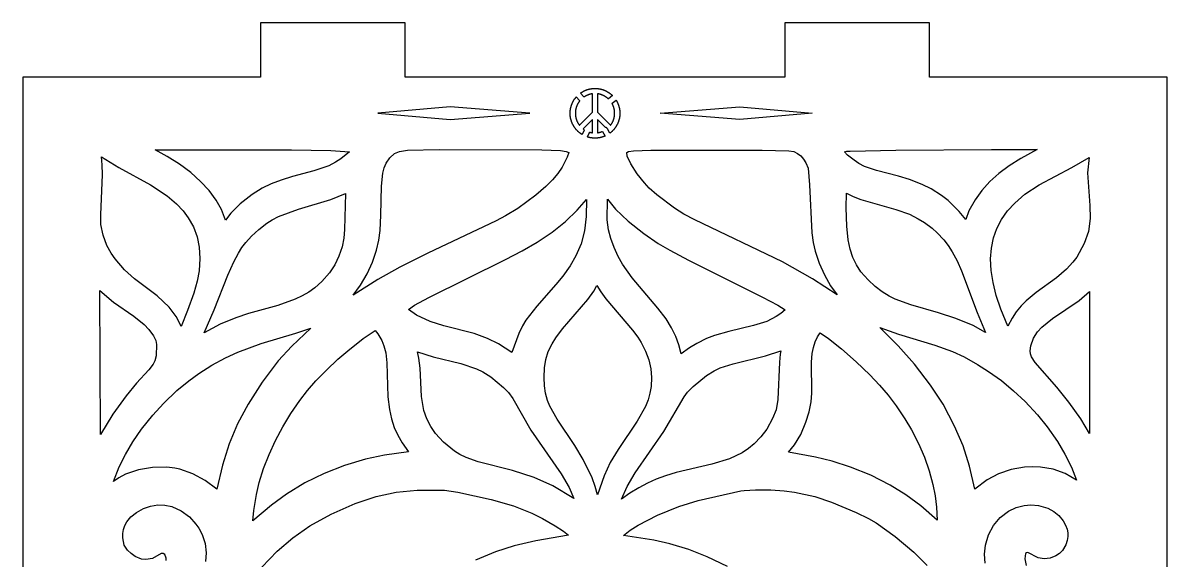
# Model space of a CAD drawing. Header units: millimetres. Extents: x 10 to 410, y 18 to 283.
# Drawn here: x 148 to 211.3, y 253.3 to 283 of the extents above; entities that cross this region are included whole.
import ezdxf

# ---------------------------------------------------------------- set-up
doc = ezdxf.new("R2010")
doc.units = ezdxf.units.MM
doc.layers.add('CUT', color=1, linetype='Continuous')
doc.layers.add('ENGRAVE', color=5, linetype='Continuous')

msp = doc.modelspace()

# ---------------------------------------------------------------- linework, layer by layer
at = {"layer": 'CUT'}
for points in [[(161.134, 283), (161.134, 280), (148, 280), (148, 160), (161.134, 160), (161.134, 157), (169.134, 157), (169.134, 160), (190.134, 160), (190.134, 157), (198.134, 157), (198.134, 160), (211.2679, 160), (211.2679, 280), (198.134, 280), (198.134, 283), (190.134, 283), (190.134, 280), (169.134, 280), (169.134, 283)], [(158.9763, 272.6696), (158.68, 273.2016), (158.2945, 273.7251), (157.8268, 274.2329), (157.2808, 274.7212), (156.6661, 275.1821), (155.9837, 275.6144), (155.3217, 275.9719), (162.8561, 275.9832), (165.0272, 275.9405), (166.0571, 275.8722), (165.5849, 275.4819), (165.2912, 275.2901), (164.9189, 275.0976), (164.0908, 274.8135), (162.9035, 274.4998), (162.2739, 274.3048), (161.7227, 274.0934), (161.2324, 273.8567), (160.6715, 273.5095), (160.0217, 272.9943), (159.5031, 272.4834), (159.204, 272.0912)], [(166.674, 268.4928), (167.0308, 269.1118), (167.3291, 269.7687), (167.5576, 270.4379), (167.6863, 270.9759), (167.758, 271.5182), (167.7999, 272.3609), (167.8278, 273.9734), (167.9002, 274.6811), (167.979, 274.9875), (168.0892, 275.2369), (168.2976, 275.5316), (168.5488, 275.7842), (168.825, 275.8925), (169.2587, 275.9521), (171.0237, 275.9996), (176.6963, 275.9811), (177.7204, 275.9328), (178.0468, 275.8855), (178.1786, 275.8348), (178.1023, 275.5696), (177.8228, 275.024), (177.5832, 274.6692), (177.2851, 274.3179), (176.9154, 273.9475), (176.3712, 273.4742), (175.3672, 272.739), (174.6934, 272.3236), (174.1663, 272.046), (170.3865, 270.2598), (168.8506, 269.4921), (167.6218, 268.8026), (166.2702, 267.9339)], [(191.6606, 268.8389), (190.0062, 269.7839), (185.1478, 272.1), (184.5541, 272.4233), (184.0374, 272.7525), (183.0474, 273.4951), (182.6345, 273.8633), (182.3619, 274.1461), (181.9582, 274.66), (181.6124, 275.1969), (181.4077, 275.6201), (181.3904, 275.8329), (181.4939, 275.8813), (181.7556, 275.9209), (182.7161, 275.9593), (188.8744, 275.9659), (190.3588, 275.9306), (190.6239, 275.8892), (190.833, 275.7845), (191.01, 275.6436), (191.1685, 275.4672), (191.3006, 275.2638), (191.4135, 274.9725), (191.4945, 274.0493), (191.6285, 271.3899), (191.6957, 270.8534), (191.8055, 270.3769), (192.0312, 269.7036), (192.3187, 269.0602), (192.6585, 268.4655), (193.0246, 267.959)], [(193.5585, 275.9007), (193.7421, 275.9107), (196.2709, 275.9553), (201.559, 276), (204.0781, 275.9906), (203.1812, 275.5081), (202.5319, 275.1011), (201.9591, 274.6745), (201.4628, 274.228), (201.0171, 273.7264), (200.6607, 273.2216), (200.3072, 272.5972), (200.1329, 272.1321), (199.777, 272.5721), (199.1558, 273.1686), (198.7876, 273.4606), (198.2192, 273.8157), (197.7218, 274.0631), (197.0316, 274.3321), (196.4069, 274.523), (195.193, 274.8397), (194.5348, 275.0552), (194.2269, 275.2187), (193.9602, 275.3983), (193.5938, 275.6875), (193.4214, 275.8591)], [(153.3113, 274.9967), (155.0558, 274.0436), (155.9718, 273.434), (156.5016, 272.9834), (156.8542, 272.6101), (157.1463, 272.2228), (157.4304, 271.7141), (157.6289, 271.1724), (157.7463, 270.5904), (157.786, 269.9618), (157.7482, 269.2817), (157.6427, 268.7094), (157.451, 268.0472), (157.1047, 267.0848), (156.7481, 266.2121), (156.6497, 266.4555), (156.4824, 266.7607), (156.0846, 267.2798), (155.4191, 267.9093), (154.1778, 268.8421), (153.6265, 269.3327), (153.0971, 269.9407), (152.8837, 270.2556), (152.6497, 270.6899), (152.434, 271.2611), (152.3172, 271.8562), (152.3103, 272.3795), (152.4002, 274.6109), (152.3911, 275.1501), (152.3392, 275.5952)], [(203.1909, 267.3553), (202.9225, 267.0234), (202.6951, 266.6773), (202.4532, 266.225), (202.0753, 267.1577), (201.8238, 267.919), (201.6457, 268.6373), (201.5409, 269.3137), (201.5091, 269.95), (201.5498, 270.5477), (201.6627, 271.1089), (201.8478, 271.636), (202.1054, 272.1316), (202.4363, 272.5979), (202.8413, 273.0369), (203.4056, 273.5257), (204.1951, 274.0471), (205.9935, 275.0054), (206.9585, 275.5603), (206.8581, 274.7084), (207.0035, 272.9), (207.01, 272.1799), (206.9129, 271.4612), (206.6869, 270.8035), (206.267, 270.0409), (206.0517, 269.7567), (205.6984, 269.3743), (205.1594, 268.9004), (204.0338, 268.0952), (203.4663, 267.6326)], [(158.57, 267.121), (159.3382, 269.0476), (159.6656, 269.7921), (159.9189, 270.2678), (160.1149, 270.5738), (160.3245, 270.8503), (160.639, 271.1959), (161.0441, 271.5716), (161.4798, 271.9241), (161.7806, 272.1123), (162.1423, 272.2897), (163.241, 272.7009), (165.0325, 273.2343), (165.8467, 273.5693), (165.7897, 271.578), (165.7426, 271.09), (165.6483, 270.6224), (165.4739, 270.1059), (165.2442, 269.6261), (164.961, 269.1844), (164.534, 268.6885), (164.1356, 268.3387), (163.8046, 268.1048), (163.4468, 267.896), (163.0624, 267.7135), (162.091, 267.3681), (160.4781, 266.9196), (159.7676, 266.6885), (158.9169, 266.3311), (158.015, 265.8525)], [(193.9121, 273.3916), (194.3414, 273.234), (196.2746, 272.6803), (197.0232, 272.4132), (197.512, 272.1698), (197.8514, 271.9624), (198.2696, 271.6512), (198.5586, 271.3908), (198.9128, 271.0056), (199.1559, 270.6871), (199.3807, 270.342), (199.6531, 269.8391), (199.8958, 269.2852), (200.7611, 266.9809), (201.2297, 265.8702), (200.5367, 266.2543), (199.5886, 266.6459), (198.6232, 266.9648), (197.0909, 267.403), (196.2328, 267.7153), (195.9002, 267.8783), (195.508, 268.124), (195.127, 268.4251), (194.7367, 268.7848), (194.3377, 269.2378), (194.0881, 269.6149), (193.8927, 270.0228), (193.7452, 270.4781), (193.6402, 270.9974), (193.5611, 271.7599), (193.5285, 272.7772), (193.5343, 273.5742)], [(169.6483, 267.3781), (170.4416, 267.8143), (174.6931, 269.9096), (175.6077, 270.3912), (176.4375, 270.8748), (177.2603, 271.4294), (177.9974, 272.0238), (178.6501, 272.6382), (179.1678, 273.2335), (179.1469, 272.2882), (179.0471, 271.5049), (178.8616, 270.7885), (178.5792, 270.1107), (178.261, 269.5552), (177.8596, 268.9913), (177.4739, 268.5241), (176.4103, 267.3384), (175.8154, 266.5533), (175.6244, 266.2397), (175.4173, 265.8242), (175.0386, 264.7621), (174.303, 265.2547), (173.6849, 265.5527), (172.9439, 265.8124), (171.2826, 266.2421), (170.5178, 266.4832), (169.7712, 266.8399), (169.3139, 267.1471)], [(184.865, 265.0316), (184.4046, 264.7032), (184.2744, 265.1867), (184.1015, 265.6495), (183.862, 266.1318), (183.5621, 266.624), (183.1154, 267.2302), (181.6853, 268.9026), (181.152, 269.6459), (180.9113, 270.0803), (180.6916, 270.5746), (180.5118, 271.0663), (180.3803, 271.5554), (180.308, 272.1043), (180.3219, 273.2408), (180.7661, 272.689), (181.4631, 272.0276), (182.3289, 271.3432), (183.1318, 270.7987), (183.765, 270.429), (184.7978, 269.8823), (188.9045, 267.8353), (189.7434, 267.3806), (190.1518, 267.1255), (189.9118, 266.9274), (189.645, 266.7548), (189.1288, 266.4912), (188.3995, 266.2678), (187.0409, 265.9376), (186.2465, 265.7125), (185.7929, 265.5479), (185.2586, 265.2729)], [(179.6426, 257.3575), (179.4708, 257.8304), (178.9886, 258.8441), (178.5211, 259.6337), (177.5394, 261.0819), (177.1391, 261.7979), (177.0096, 262.1105), (176.8962, 262.5119), (176.8373, 262.9287), (176.8204, 263.3955), (176.8421, 263.9213), (176.9144, 264.3863), (177.0485, 264.8188), (177.2571, 265.248), (177.4708, 265.5846), (177.8429, 266.0738), (179.2366, 267.6971), (179.5672, 268.1632), (179.7364, 268.484), (179.9511, 268.13), (180.2394, 267.7371), (181.7012, 266.0082), (181.9964, 265.6243), (182.1885, 265.3229), (182.4309, 264.8466), (182.6062, 264.3631), (182.7146, 263.8748), (182.756, 263.3834), (182.7305, 262.8908), (182.6672, 262.5213), (182.5659, 262.153), (182.4264, 261.7869), (181.9664, 260.9798), (180.9092, 259.3956), (180.4764, 258.6819), (180.1321, 257.9472), (179.7667, 256.8984)], [(152.2935, 260.2371), (152.2553, 268.1981), (153.0083, 267.5538), (154.137, 266.7716), (154.7041, 266.311), (154.9693, 266.0394), (155.2237, 265.696), (155.3437, 265.4253), (155.3794, 265.2154), (155.3736, 264.5778), (155.3037, 264.3095), (155.2102, 264.1317), (154.9652, 263.8091), (154.29, 263.0662), (153.7031, 262.3712), (152.9694, 261.3578)], [(206.4891, 261.1032), (205.841, 262.0211), (205.1734, 262.849), (203.9639, 264.2188), (203.7753, 264.5252), (203.7114, 264.7018), (203.6889, 264.8702), (203.7242, 265.1411), (203.8796, 265.5565), (204.1041, 265.9037), (204.3497, 266.1717), (204.9217, 266.643), (206.4103, 267.6474), (206.9824, 268.1421), (206.9814, 262.862), (206.9695, 260.2869)], [(153.3289, 258.4395), (153.6651, 259.1299), (154.0768, 259.8275), (154.5547, 260.5212), (155.1843, 261.3105), (155.775, 261.9572), (156.5111, 262.6614), (157.1718, 263.2092), (157.7342, 263.6167), (158.4478, 264.0647), (159.2109, 264.4738), (159.8836, 264.7844), (161.1753, 265.2723), (163.0844, 265.8324), (163.9233, 266.1214), (162.8688, 265.1234), (162.1239, 264.3028), (161.227, 263.1273), (160.4483, 261.9198), (159.8731, 260.8293), (159.406, 259.7109), (159.036, 258.5412), (158.7212, 257.2174), (158.0768, 257.693), (157.3886, 258.0617), (156.6745, 258.32), (156.396, 258.3808), (155.9508, 258.4323), (155.1711, 258.4156), (154.3948, 258.2782), (153.6797, 258.0312), (153.3044, 257.8359), (153.0094, 257.6338)], [(160.7692, 256.0286), (160.9134, 256.9067), (161.0733, 257.5857), (161.3122, 258.3553), (161.6109, 259.1307), (161.9644, 259.9027), (162.368, 260.6624), (162.8167, 261.4006), (163.3056, 262.1083), (163.7401, 262.6685), (164.196, 263.1962), (164.7819, 263.7976), (165.4216, 264.4055), (165.9625, 264.8703), (166.8228, 265.5403), (167.4729, 265.99), (167.6294, 265.8056), (167.8399, 265.4295), (167.9603, 265.1429), (168.069, 264.746), (168.1284, 264.2018), (168.1806, 262.3264), (168.2669, 261.6108), (168.3789, 261.0961), (168.5302, 260.6298), (168.7259, 260.1942), (168.9678, 259.7813), (169.3196, 259.2708), (167.992, 259.0893), (166.9487, 258.8695), (165.7868, 258.5253), (164.6622, 258.0849), (163.5875, 257.5536), (162.5725, 256.9358), (161.7382, 256.3258), (160.7161, 255.456)], [(190.67, 259.6583), (191.0089, 260.2357), (191.2999, 260.9152), (191.4783, 261.4872), (191.5924, 262.0495), (191.6305, 262.5264), (191.6085, 264.2304), (191.6378, 264.7195), (191.7073, 265.0546), (191.8122, 265.3625), (191.9348, 265.6358), (192.078, 265.8529), (192.5485, 265.5468), (193.261, 264.9746), (194.0742, 264.2599), (194.8387, 263.5287), (195.3604, 262.9713), (195.8392, 262.403), (196.2833, 261.8181), (196.7687, 261.0976), (197.132, 260.4847), (197.5171, 259.738), (197.8447, 258.9833), (198.1126, 258.2248), (198.319, 257.4671), (198.4426, 256.8393), (198.521, 256.2176), (198.5601, 255.4878), (197.6483, 256.2808), (196.8268, 256.8886), (195.9509, 257.4332), (194.8888, 257.976), (193.7656, 258.4324), (192.7385, 258.758), (191.8277, 258.9809), (190.3307, 259.2578)], [(200.3423, 258.4767), (199.982, 259.5984), (199.5163, 260.702), (198.8764, 261.905), (198.1899, 262.968), (197.3073, 264.1226), (196.4036, 265.1396), (195.38, 266.1514), (196.4197, 265.7878), (198.4264, 265.176), (199.3977, 264.8253), (200.0373, 264.5251), (200.7889, 264.1103), (201.3982, 263.7229), (202.1044, 263.2123), (202.7786, 262.6564), (203.4156, 262.0607), (204.1049, 261.322), (204.6437, 260.6572), (205.2046, 259.8524), (205.6214, 259.1431), (205.974, 258.4217), (206.2518, 257.7148), (205.6283, 258.0809), (204.9673, 258.3135), (204.2611, 258.432), (203.8239, 258.4495), (203.3859, 258.427), (202.6529, 258.2995), (201.9509, 258.0597), (201.3195, 257.7175), (200.6364, 257.204)], [(170.6886, 264.5355), (172.2197, 264.1565), (173.0729, 263.8624), (173.4311, 263.6909), (173.8654, 263.4247), (174.569, 262.8387), (174.855, 262.5486), (175.0946, 262.2269), (176.0875, 260.4788), (177.7652, 258.0624), (178.203, 257.2978), (178.4551, 256.6895), (177.2986, 257.3892), (176.2685, 257.854), (175.0767, 258.2404), (173.1654, 258.7206), (172.5035, 258.9599), (172.1681, 259.1261), (171.8598, 259.318), (171.2624, 259.8082), (170.8238, 260.2814), (170.5475, 260.6774), (170.332, 261.0998), (170.1729, 261.5595), (170.0316, 262.3424), (169.9637, 263.9032), (169.8942, 264.4559), (169.8168, 264.8058)], [(181.4094, 257.3522), (181.8487, 258.1176), (183.4431, 260.4057), (184.5679, 262.3198), (184.7568, 262.5733), (185.0632, 262.8851), (185.807, 263.5023), (186.22, 263.7557), (186.5615, 263.9129), (187.2669, 264.1456), (189.056, 264.5922), (189.9133, 264.8568), (189.8691, 264.6743), (189.8274, 264.2272), (189.7447, 262.167), (189.6479, 261.5998), (189.4557, 261.111), (189.1319, 260.5352), (188.8084, 260.0986), (188.4351, 259.7129), (188.1221, 259.4563), (187.7803, 259.2278), (187.0716, 258.8801), (186.0981, 258.5997), (184.1248, 258.1302), (183.5404, 257.9538), (183.0202, 257.7619), (182.5385, 257.5453), (182.0645, 257.2929), (181.5554, 256.9826), (181.0966, 256.6639)]]:
    msp.add_lwpolyline(points, close=True, dxfattribs=at)
for points in [[(161.2185, 252.888), (162.06, 253.7788), (162.9195, 254.5212), (163.8613, 255.1808), (165.0371, 255.8362), (166.378, 256.4242), (167.531, 256.8089), (168.6483, 257.0483), (169.8091, 257.1599), (171.3121, 257.1536), (172.0548, 257.049), (173.8942, 256.6361), (175.1197, 256.2885), (176.1498, 255.8823), (176.7249, 255.5924), (177.4391, 255.1846), (177.8954, 254.887), (178.1683, 254.6607), (176.3662, 254.3559), (175.1641, 254.081), (174.13, 253.7533), (173.0304, 253.2822)], [(186.9513, 252.9258), (185.8381, 253.4718), (184.8194, 253.8725), (183.7788, 254.1906), (182.8838, 254.3898), (181.2153, 254.6563), (181.5875, 254.9395), (182.0251, 255.2172), (183.0923, 255.7717), (184.2737, 256.2557), (185.3466, 256.5771), (187.6936, 257.1136), (187.8819, 257.1365), (188.5133, 257.1685), (189.3496, 257.1651), (190.0862, 257.1153), (190.6599, 257.0415), (191.7976, 256.7991), (192.7161, 256.5004), (194.0791, 255.9216), (194.7578, 255.5855), (195.1796, 255.3423), (196.2297, 254.5982), (197.2698, 253.7218), (197.9943, 252.9849)], [(155.9296, 253.262), (155.9302, 253.3874), (155.8514, 253.5944), (155.7642, 253.6591), (155.6518, 253.6556), (155.1595, 253.3841), (154.8065, 253.3136), (154.5574, 253.347), (154.204, 253.4941), (153.9845, 253.6502), (153.7899, 253.8359), (153.5989, 254.116), (153.5307, 254.521), (153.5309, 254.763), (153.5673, 254.9877), (153.6399, 255.2012), (153.7479, 255.4032), (153.9758, 255.6821), (154.2814, 255.9284), (154.6626, 256.136), (155.0629, 256.276), (155.4605, 256.3405), (155.8537, 256.3307), (156.2406, 256.247), (156.7435, 256.0204), (157.2099, 255.6745), (157.5718, 255.2749), (157.7225, 255.0528), (157.9077, 254.6984), (158.0729, 254.2001), (158.1376, 253.6909), (158.0996, 253.2077)], [(201.2091, 253.1117), (201.1698, 253.6168), (201.2168, 254.1075), (201.3863, 254.6857), (201.6661, 255.2068), (202.0421, 255.6511), (202.5, 255.9996), (202.9159, 256.1968), (203.3686, 256.3115), (203.7286, 256.3377), (204.1614, 256.3036), (204.6744, 256.1604), (205.006, 255.9836), (205.2884, 255.7502), (205.5184, 255.4615), (205.652, 255.2258), (205.739, 255.0069), (205.7822, 254.7972), (205.7844, 254.5864), (205.7462, 254.3634), (205.6667, 254.1264), (205.4761, 253.8164), (205.31, 253.6494), (205.1194, 253.517), (204.8017, 253.389), (204.465, 253.3525), (204.1296, 253.4152), (203.5626, 253.702), (203.4933, 253.6954), (203.4366, 253.6444), (203.397, 253.3634), (203.4764, 252.9875)]]:
    msp.add_lwpolyline(points, dxfattribs=at)
at = {"layer": 'ENGRAVE'}
for points in [[(181.0074, 278.0651), (181.0075, 278.0639), (181.0075, 278.0636), (181.0082, 278.0444), (181.0083, 278.0433), (181.0083, 278.042), (181.0087, 278.0227), (181.0087, 278.0226), (181.0088, 278.0213), (181.0088, 278.0205), (181.0089, 278.0012), (181.0089, 278.0006), (181.0089, 277.9994), (181.0089, 277.9988), (181.0088, 277.9795), (181.0088, 277.9787), (181.0087, 277.9774), (181.0087, 277.9773), (181.0083, 277.958), (181.0083, 277.9567), (181.0082, 277.9556), (181.0075, 277.9364), (181.0075, 277.9361), (181.0074, 277.9349), (181.0073, 277.9341), (181.0063, 277.9152), (181.0063, 277.9144), (181.0062, 277.9124), (181.0048, 277.8935), (181.0047, 277.8925), (181.0046, 277.891), (181.0029, 277.8718), (181.0028, 277.8706), (181.0027, 277.8694), (181.0007, 277.8502), (181.0007, 277.85), (181.0006, 277.8488), (181.0005, 277.848), (180.9982, 277.8288), (180.9982, 277.8282), (180.998, 277.827), (180.998, 277.8266), (180.9954, 277.8075), (180.9952, 277.8064), (180.9951, 277.8051), (180.9922, 277.786), (180.992, 277.7848), (180.9918, 277.7837), (180.9886, 277.7647), (180.9886, 277.7645), (180.9884, 277.7633), (180.9883, 277.7625), (180.9848, 277.7437), (180.9847, 277.7428), (180.9844, 277.7412), (180.9806, 277.7223), (180.9804, 277.7212), (180.9801, 277.72), (180.9761, 277.7012), (180.9757, 277.6997), (180.9755, 277.6988), (180.9712, 277.6802), (180.9711, 277.6797), (180.9708, 277.6785), (180.9707, 277.6779), (180.966, 277.6592), (180.9658, 277.6581), (180.9654, 277.6569), (180.9605, 277.6383), (180.9601, 277.6369), (180.9598, 277.6359), (180.9547, 277.6175), (180.9545, 277.6171), (180.9542, 277.6159), (180.954, 277.6153), (180.9485, 277.5967), (180.9484, 277.5965), (180.948, 277.5953), (180.9478, 277.5946), (180.942, 277.5762), (180.9417, 277.5752), (180.9413, 277.5741), (180.9352, 277.5557), (180.9346, 277.554), (180.9343, 277.5532), (180.9281, 277.5354), (180.9278, 277.5346), (180.9274, 277.5335), (180.9273, 277.5332), (180.9206, 277.5152), (180.9202, 277.5142), (180.9198, 277.5129), (180.9128, 277.4949), (180.9124, 277.4938), (180.912, 277.4928), (180.9047, 277.4749), (180.9046, 277.4746), (180.9042, 277.4735), (180.9038, 277.4728), (180.8963, 277.455), (180.8959, 277.454), (180.8954, 277.4529), (180.8876, 277.4352), (180.8871, 277.4341), (180.8866, 277.4331), (180.8786, 277.4156), (180.8782, 277.4148), (180.8777, 277.4137), (180.8776, 277.4135), (180.8692, 277.3962), (180.8688, 277.3952), (180.8682, 277.3941), (180.8596, 277.3768), (180.859, 277.3757), (180.8585, 277.3747), (180.8497, 277.3577), (180.8492, 277.3568), (180.8487, 277.3557), (180.8486, 277.3556), (180.8394, 277.3386), (180.8389, 277.3376), (180.8383, 277.3366), (180.8288, 277.3197), (180.8282, 277.3186), (180.8278, 277.3178), (180.818, 277.3011), (180.8176, 277.3002), (180.8169, 277.2992), (180.8169, 277.2991), (180.8069, 277.2825), (180.8063, 277.2816), (180.8057, 277.2806), (180.7955, 277.2642), (180.7948, 277.2632), (180.7942, 277.2622), (180.7838, 277.2461), (180.7837, 277.2459), (180.783, 277.2448), (180.7826, 277.2442), (180.7718, 277.2281), (180.7712, 277.2272), (180.7705, 277.2262), (180.7596, 277.2103), (180.7591, 277.2096), (180.7584, 277.2086), (180.7582, 277.2084), (180.747, 277.1928), (180.7464, 277.1919), (180.7457, 277.1909), (180.7342, 277.1754), (180.7335, 277.1744), (180.7328, 277.1735), (180.7211, 277.1581), (180.7206, 277.1575), (180.7198, 277.1565), (180.7197, 277.1564), (180.7078, 277.1412), (180.7066, 277.1398), (180.7061, 277.1391), (180.6941, 277.1245), (180.6936, 277.1239), (180.6929, 277.1229), (180.6927, 277.1227), (180.6803, 277.108), (180.6796, 277.1072), (180.6788, 277.1062), (180.6661, 277.0916), (180.6656, 277.091), (180.6648, 277.0901), (180.6646, 277.0898), (180.6517, 277.0754), (180.6512, 277.075), (180.6504, 277.074), (180.6502, 277.0738), (180.637, 277.0596), (180.6366, 277.0592), (180.6358, 277.0583), (180.6355, 277.058), (180.6222, 277.0439), (180.6218, 277.0435), (180.6209, 277.0427), (180.6206, 277.0424), (180.6071, 277.0286), (180.606, 277.0275), (180.6053, 277.0268), (180.5916, 277.0134), (180.5913, 277.013), (180.5904, 277.0122), (180.59, 277.0118), (180.576, 276.9984), (180.5757, 276.9982), (180.5748, 276.9973), (180.5744, 276.997), (180.5602, 276.9838), (180.5592, 276.9828), (180.5584, 276.9821), (180.5441, 276.9694), (180.5438, 276.9691), (180.5429, 276.9683), (180.5424, 276.9678), (180.5278, 276.9552), (180.5276, 276.955), (180.5266, 276.9542), (180.5261, 276.9537), (180.5113, 276.9413), (180.511, 276.9411), (180.5101, 276.9403), (180.5095, 276.9398), (180.4945, 276.9276), (180.4936, 276.9268), (180.4927, 276.9262), (180.4776, 276.9143), (180.4768, 276.9136), (180.4758, 276.9129), (180.4629, 276.903), (180.3231, 277.1434), (180.3147, 277.1564), (180.3051, 277.1684), (180.2943, 277.1795), (180.2825, 277.1894), (180.2698, 277.1982), (180.2563, 277.2056), (180.2421, 277.2117), (180.2274, 277.2164), (180.2123, 277.2196), (180.2105, 277.2198), (179.778, 277.6522), (179.778, 276.9227), (179.7871, 276.9239), (179.804, 276.9265), (179.8208, 276.9293), (179.8376, 276.9323), (179.8543, 276.9357), (179.871, 276.9393), (179.8877, 276.9431), (179.9042, 276.9472), (179.9207, 276.9516), (179.9372, 276.9563), (179.9535, 276.9611), (179.9698, 276.9663), (179.9861, 276.9717), (180.0021, 276.9773), (180.0181, 276.9833), (180.0341, 276.9894), (180.0467, 276.9945), (180.0514, 276.9855), (180.1921, 276.7434), (180.181, 276.7385), (180.1805, 276.7383), (180.1794, 276.7378), (180.179, 276.7376), (180.1612, 276.7301), (180.1605, 276.7298), (180.1593, 276.7293), (180.1591, 276.7292), (180.1412, 276.722), (180.1402, 276.7216), (180.1391, 276.7211), (180.121, 276.7142), (180.1198, 276.7137), (180.1188, 276.7133), (180.1008, 276.7067), (180.1001, 276.7064), (180.0989, 276.706), (180.0987, 276.7059), (180.0804, 276.6995), (180.0794, 276.6991), (180.0782, 276.6988), (180.0599, 276.6927), (180.0587, 276.6923), (180.0578, 276.692), (180.0393, 276.6861), (180.0378, 276.6856), (180.0369, 276.6854), (180.0187, 276.6799), (180.0181, 276.6797), (180.0169, 276.6794), (180.0165, 276.6793), (179.9979, 276.674), (179.9969, 276.6738), (179.9958, 276.6735), (179.9957, 276.6734), (179.977, 276.6685), (179.9767, 276.6684), (179.9755, 276.6681), (179.9748, 276.6679), (179.956, 276.6633), (179.9555, 276.6631), (179.9543, 276.6628), (179.9539, 276.6627), (179.935, 276.6584), (179.9341, 276.6582), (179.9329, 276.6579), (179.9328, 276.6579), (179.9139, 276.6538), (179.9128, 276.6536), (179.9117, 276.6533), (179.8927, 276.6496), (179.8925, 276.6495), (179.8913, 276.6493), (179.8904, 276.6491), (179.8714, 276.6457), (179.8709, 276.6456), (179.8697, 276.6454), (179.8693, 276.6453), (179.8502, 276.6421), (179.849, 276.6419), (179.8479, 276.6418), (179.8288, 276.6389), (179.8274, 276.6387), (179.8264, 276.6385), (179.8075, 276.636), (179.807, 276.6359), (179.8058, 276.6358), (179.8051, 276.6357), (179.7862, 276.6335), (179.7853, 276.6334), (179.7837, 276.6332), (179.7645, 276.6312), (179.7634, 276.6311), (179.7622, 276.631), (179.743, 276.6293), (179.7429, 276.6293), (179.7416, 276.6292), (179.7407, 276.6291), (179.7214, 276.6278), (179.721, 276.6277), (179.7197, 276.6277), (179.7191, 276.6276), (179.7001, 276.6266), (179.6992, 276.6265), (179.6975, 276.6265), (179.6783, 276.6257), (179.6772, 276.6257), (179.676, 276.6257), (179.6567, 276.6252), (179.6565, 276.6252), (179.6553, 276.6252), (179.6544, 276.6252), (179.6351, 276.625), (179.6345, 276.625), (179.6333, 276.625), (179.6328, 276.625), (179.6135, 276.6252), (179.6126, 276.6252), (179.6114, 276.6252), (179.6112, 276.6252), (179.5919, 276.6257), (179.5907, 276.6257), (179.5896, 276.6257), (179.5704, 276.6265), (179.5687, 276.6265), (179.5678, 276.6266), (179.5488, 276.6276), (179.5482, 276.6277), (179.5469, 276.6277), (179.5465, 276.6278), (179.5272, 276.6291), (179.5263, 276.6292), (179.525, 276.6293), (179.5249, 276.6293), (179.5057, 276.631), (179.5045, 276.6311), (179.5034, 276.6312), (179.4842, 276.6332), (179.4824, 276.6334), (179.4816, 276.6335), (179.4628, 276.6357), (179.462, 276.6358), (179.4607, 276.6359), (179.4604, 276.636), (179.4415, 276.6385), (179.4405, 276.6387), (179.439, 276.6389), (179.4199, 276.6418), (179.4198, 276.6418), (179.4186, 276.6419), (179.4177, 276.6421), (179.3986, 276.6453), (179.3984, 276.6453), (179.3972, 276.6455), (179.3965, 276.6457), (179.3775, 276.6491), (179.3766, 276.6493), (179.3754, 276.6495), (179.3752, 276.6496), (179.3562, 276.6533), (179.3551, 276.6536), (179.3539, 276.6538), (179.3351, 276.6579), (179.335, 276.6579), (179.3338, 276.6582), (179.3329, 276.6584), (179.314, 276.6627), (179.3133, 276.6629), (179.3121, 276.6632), (179.3119, 276.6633), (179.2931, 276.6679), (179.2923, 276.6681), (179.2911, 276.6684), (179.2909, 276.6685), (179.2723, 276.6734), (179.2713, 276.6737), (179.27, 276.6741), (179.2514, 276.6793), (179.251, 276.6794), (179.2498, 276.6797), (179.2492, 276.6799), (179.231, 276.6854), (179.2301, 276.6856), (179.2285, 276.6861), (179.2131, 276.691), (179.3294, 276.9437), (179.3341, 276.9553), (179.3471, 276.9516), (179.3636, 276.9472), (179.3802, 276.9431), (179.3968, 276.9393), (179.4136, 276.9357), (179.4303, 276.9323), (179.4471, 276.9293), (179.4639, 276.9265), (179.4808, 276.9239), (179.4899, 276.9227), (179.4899, 277.6522), (178.9741, 277.1364), (178.9813, 277.1308), (178.9951, 277.1207), (179.0089, 277.1108), (179.023, 277.1011), (179.0372, 277.0916), (179.0486, 277.0842), (179.0439, 277.0751), (178.9268, 276.8208), (178.9165, 276.827), (178.9155, 276.8276), (178.9145, 276.8282), (178.8981, 276.8385), (178.8974, 276.8389), (178.8964, 276.8395), (178.8962, 276.8397), (178.88, 276.8502), (178.8792, 276.8507), (178.8781, 276.8514), (178.862, 276.8621), (178.861, 276.8628), (178.8601, 276.8634), (178.8442, 276.8744), (178.8432, 276.8751), (178.8424, 276.8757), (178.8267, 276.8869), (178.8265, 276.887), (178.8255, 276.8877), (178.8247, 276.8883), (178.8093, 276.8998), (178.8083, 276.9004), (178.8075, 276.9011), (178.7921, 276.9129), (178.7914, 276.9134), (178.7905, 276.9141), (178.7903, 276.9142), (178.7752, 276.9261), (178.7743, 276.9268), (178.7733, 276.9276), (178.7584, 276.9398), (178.7575, 276.9405), (178.7566, 276.9413), (178.7418, 276.9537), (178.7412, 276.9542), (178.7403, 276.955), (178.74, 276.9552), (178.7255, 276.9679), (178.725, 276.9683), (178.7241, 276.9691), (178.7238, 276.9694), (178.7095, 276.9821), (178.7087, 276.9828), (178.7077, 276.9838), (178.6936, 276.9968), (178.6929, 276.9975), (178.6919, 276.9984), (178.6779, 277.0118), (178.6775, 277.0122), (178.6766, 277.013), (178.6762, 277.0134), (178.6625, 277.0269), (178.6621, 277.0273), (178.6612, 277.0282), (178.6608, 277.0286), (178.6475, 277.0422), (178.6468, 277.0428), (178.6457, 277.044), (178.6326, 277.0578), (178.6319, 277.0584), (178.6308, 277.0596), (178.6177, 277.0738), (178.6175, 277.074), (178.6166, 277.075), (178.6162, 277.0755), (178.6033, 277.0899), (178.6031, 277.0901), (178.6023, 277.091), (178.6018, 277.0916), (178.5891, 277.1062), (178.589, 277.1064), (178.5882, 277.1073), (178.5876, 277.1079), (178.5752, 277.1227), (178.575, 277.1229), (178.5742, 277.1239), (178.5737, 277.1245), (178.5615, 277.1395), (178.5613, 277.1397), (178.5606, 277.1406), (178.5601, 277.1412), (178.5482, 277.1564), (178.5481, 277.1565), (178.5473, 277.1575), (178.5468, 277.1581), (178.5351, 277.1735), (178.5343, 277.1745), (178.5337, 277.1754), (178.5222, 277.191), (178.5214, 277.1919), (178.5209, 277.1928), (178.5096, 277.2085), (178.5095, 277.2086), (178.5088, 277.2096), (178.5084, 277.2103), (178.4974, 277.2262), (178.4967, 277.2271), (178.4961, 277.2281), (178.4853, 277.2441), (178.4842, 277.2458), (178.4838, 277.2464), (178.4736, 277.2622), (178.4731, 277.2631), (178.4724, 277.2642), (178.4622, 277.2806), (178.4616, 277.2816), (178.461, 277.2826), (178.451, 277.2991), (178.4509, 277.2992), (178.4503, 277.3002), (178.4498, 277.3011), (178.4401, 277.3178), (178.4397, 277.3186), (178.439, 277.3197), (178.4296, 277.3366), (178.429, 277.3376), (178.4285, 277.3386), (178.4193, 277.3557), (178.4192, 277.3557), (178.4187, 277.3568), (178.4183, 277.3576), (178.4093, 277.3748), (178.4089, 277.3757), (178.4083, 277.3768), (178.3997, 277.3941), (178.3991, 277.3952), (178.3986, 277.3962), (178.3905, 277.4131), (178.3902, 277.4137), (178.3893, 277.4156), (178.3812, 277.4332), (178.3808, 277.4341), (178.3803, 277.4352), (178.3725, 277.4528), (178.372, 277.4541), (178.3715, 277.4551), (178.364, 277.4728), (178.3637, 277.4735), (178.3633, 277.4746), (178.3632, 277.4749), (178.356, 277.4927), (178.3555, 277.4937), (178.3551, 277.4949), (178.3481, 277.5129), (178.3477, 277.5141), (178.3473, 277.5151), (178.3406, 277.5332), (178.3405, 277.5335), (178.3401, 277.5346), (178.3398, 277.5353), (178.3334, 277.5535), (178.3332, 277.5541), (178.3329, 277.5553), (178.3327, 277.5557), (178.3266, 277.574), (178.3262, 277.5753), (178.3259, 277.5763), (178.3201, 277.5945), (178.3198, 277.5953), (178.3195, 277.5965), (178.3194, 277.5968), (178.3138, 277.6153), (178.3137, 277.6159), (178.3133, 277.6171), (178.3132, 277.6174), (178.308, 277.6361), (178.3077, 277.637), (178.3074, 277.6382), (178.3074, 277.6383), (178.3024, 277.6569), (178.3021, 277.6581), (178.3019, 277.6592), (178.2972, 277.6779), (178.2971, 277.6785), (178.2968, 277.6797), (178.2967, 277.6801), (178.2923, 277.6989), (178.2921, 277.6998), (178.2918, 277.701), (178.2918, 277.7011), (178.2877, 277.72), (178.2875, 277.7213), (178.2873, 277.7224), (178.2835, 277.7412), (178.2835, 277.7414), (178.2833, 277.7427), (178.2831, 277.7434), (178.2796, 277.7625), (178.2795, 277.7633), (178.2792, 277.7645), (178.2792, 277.7647), (178.276, 277.7838), (178.2759, 277.7849), (178.2757, 277.7861), (178.2728, 277.8051), (178.2726, 277.8062), (178.2725, 277.8074), (178.2699, 277.8266), (178.2699, 277.827), (178.2697, 277.8282), (178.2696, 277.8288), (178.2674, 277.848), (178.2673, 277.8488), (178.2671, 277.85), (178.2671, 277.8503), (178.2652, 277.8695), (178.265, 277.8706), (178.2649, 277.8718), (178.2633, 277.891), (178.2633, 277.8911), (178.2632, 277.8923), (178.2631, 277.8933), (178.2617, 277.9125), (178.2617, 277.913), (178.2616, 277.9142), (178.2616, 277.9147), (178.2605, 277.9341), (178.2605, 277.9349), (178.2604, 277.9361), (178.2604, 277.9364), (178.2597, 277.9557), (178.2596, 277.9569), (178.2596, 277.958), (178.2591, 277.9772), (178.2591, 277.9788), (178.2591, 277.9798), (178.2589, 277.9988), (178.2589, 277.9994), (178.2589, 278.0006), (178.2589, 278.0012), (178.2591, 278.0202), (178.2591, 278.0212), (178.2591, 278.0228), (178.2596, 278.042), (178.2596, 278.0431), (178.2597, 278.0443), (178.2604, 278.0636), (178.2604, 278.0639), (178.2605, 278.0651), (178.2605, 278.0659), (178.2616, 278.0853), (178.2616, 278.0858), (178.2617, 278.087), (178.2617, 278.0875), (178.2631, 278.1067), (178.2632, 278.1077), (178.2633, 278.1089), (178.2633, 278.109), (178.2649, 278.1282), (178.265, 278.1294), (178.2652, 278.1305), (178.2671, 278.1497), (178.2671, 278.15), (178.2673, 278.1512), (178.2674, 278.152), (178.2696, 278.1712), (178.2697, 278.1718), (178.2699, 278.173), (178.2699, 278.1734), (178.2725, 278.1926), (178.2726, 278.1938), (178.2728, 278.1949), (178.2757, 278.2139), (178.2759, 278.2151), (178.276, 278.2162), (178.2792, 278.2353), (178.2792, 278.2355), (178.2795, 278.2367), (178.2796, 278.2375), (178.2831, 278.2566), (178.2833, 278.2573), (178.2835, 278.2586), (178.2835, 278.2588), (178.2873, 278.2776), (178.2875, 278.2787), (178.2877, 278.28), (178.2918, 278.2989), (178.2918, 278.299), (178.2921, 278.3002), (178.2923, 278.3011), (178.2967, 278.3199), (178.2968, 278.3203), (178.2971, 278.3215), (178.2972, 278.3221), (178.3019, 278.3408), (178.3021, 278.3419), (178.3024, 278.3431), (178.3074, 278.3617), (178.3074, 278.3618), (178.3077, 278.363), (178.308, 278.3639), (178.3132, 278.3826), (178.3133, 278.3829), (178.3137, 278.3841), (178.3138, 278.3847), (178.3194, 278.4032), (178.3195, 278.4035), (178.3198, 278.4047), (178.3201, 278.4055), (178.3259, 278.4237), (178.3262, 278.4247), (178.3266, 278.426), (178.3327, 278.4443), (178.3329, 278.4447), (178.3332, 278.4459), (178.3334, 278.4465), (178.3398, 278.4647), (178.3401, 278.4654), (178.3405, 278.4665), (178.3406, 278.4668), (178.3473, 278.4849), (178.3477, 278.4859), (178.3481, 278.4871), (178.3551, 278.5051), (178.3555, 278.5063), (178.356, 278.5073), (178.3632, 278.5251), (178.3633, 278.5254), (178.3637, 278.5265), (178.364, 278.5272), (178.3715, 278.5449), (178.372, 278.5459), (178.3725, 278.5472), (178.3803, 278.5648), (178.3808, 278.5659), (178.3812, 278.5668), (178.3893, 278.5844), (178.3902, 278.5863), (178.3905, 278.5869), (178.3986, 278.6038), (178.3991, 278.6048), (178.3997, 278.6059), (178.4083, 278.6232), (178.4089, 278.6243), (178.4093, 278.6252), (178.4183, 278.6424), (178.4187, 278.6432), (178.4192, 278.6443), (178.4193, 278.6443), (178.4285, 278.6614), (178.429, 278.6624), (178.4296, 278.6634), (178.4391, 278.6803), (178.4397, 278.6814), (178.4401, 278.6822), (178.4498, 278.6989), (178.4503, 278.6998), (178.4509, 278.7008), (178.451, 278.7009), (178.461, 278.7174), (178.4616, 278.7184), (178.4622, 278.7194), (178.4724, 278.7358), (178.4731, 278.7369), (178.4736, 278.7378), (178.4838, 278.7536), (178.4842, 278.7542), (178.4853, 278.7559), (178.4961, 278.7719), (178.4967, 278.7729), (178.4974, 278.7738), (178.5084, 278.7897), (178.5088, 278.7904), (178.5095, 278.7914), (178.5096, 278.7915), (178.5209, 278.8072), (178.5214, 278.8081), (178.5222, 278.8091), (178.5337, 278.8246), (178.5343, 278.8255), (178.5351, 278.8265), (178.5468, 278.8419), (178.5473, 278.8425), (178.5481, 278.8435), (178.5482, 278.8436), (178.5601, 278.8588), (178.5606, 278.8594), (178.5613, 278.8603), (178.5615, 278.8605), (178.5737, 278.8755), (178.5742, 278.8761), (178.575, 278.8771), (178.5752, 278.8773), (178.5876, 278.8921), (178.5882, 278.8927), (178.589, 278.8936), (178.5891, 278.8938), (178.5998, 278.9061), (178.7854, 278.699), (178.7943, 278.6901), (178.7857, 278.6796), (178.7751, 278.6662), (178.7648, 278.6526), (178.7546, 278.6388), (178.7447, 278.6249), (178.735, 278.6109), (178.7255, 278.5968), (178.7162, 278.5824), (178.7072, 278.5679), (178.6984, 278.5533), (178.6898, 278.5385), (178.6815, 278.5236), (178.6734, 278.5086), (178.6655, 278.4935), (178.6579, 278.4781), (178.6505, 278.4627), (178.6433, 278.4473), (178.6365, 278.4316), (178.6298, 278.4159), (178.6234, 278.4001), (178.6172, 278.3842), (178.6113, 278.3682), (178.6056, 278.352), (178.6002, 278.3359), (178.5951, 278.3196), (178.5902, 278.3032), (178.5855, 278.2868), (178.5812, 278.2703), (178.5771, 278.2537), (178.5732, 278.2371), (178.5696, 278.2204), (178.5663, 278.2037), (178.5632, 278.1869), (178.5604, 278.17), (178.5579, 278.1531), (178.5556, 278.1362), (178.5536, 278.1192), (178.5519, 278.1022), (178.5504, 278.0853), (178.5492, 278.0683), (178.5482, 278.0512), (178.5476, 278.0341), (178.5472, 278.0171), (178.547, 278), (178.5472, 277.9829), (178.5476, 277.9659), (178.5482, 277.9488), (178.5492, 277.9317), (178.5504, 277.9147), (178.5519, 277.8978), (178.5536, 277.8808), (178.5556, 277.8638), (178.5579, 277.8469), (178.5604, 277.83), (178.5632, 277.8131), (178.5663, 277.7963), (178.5696, 277.7796), (178.5732, 277.7629), (178.5771, 277.7463), (178.5812, 277.7297), (178.5855, 277.7132), (178.5902, 277.6968), (178.5951, 277.6804), (178.6002, 277.6641), (178.6056, 277.648), (178.6113, 277.6318), (178.6172, 277.6158), (178.6234, 277.5999), (178.6298, 277.5841), (178.6365, 277.5684), (178.6433, 277.5527), (178.6505, 277.5373), (178.6579, 277.5219), (178.6655, 277.5065), (178.6734, 277.4914), (178.6815, 277.4764), (178.6898, 277.4615), (178.6984, 277.4467), (178.7072, 277.4321), (178.7162, 277.4176), (178.7255, 277.4032), (178.735, 277.3891), (178.7447, 277.3751), (178.7546, 277.3612), (178.7648, 277.3474), (178.7703, 277.3401), (179.4899, 278.0597), (179.4899, 279.0773), (179.4808, 279.0761), (179.4639, 279.0735), (179.4471, 279.0707), (179.4303, 279.0677), (179.4136, 279.0643), (179.3968, 279.0607), (179.3802, 279.0569), (179.3636, 279.0528), (179.3471, 279.0484), (179.3307, 279.0437), (179.3144, 279.0389), (179.2981, 279.0337), (179.2818, 279.0283), (179.2658, 279.0227), (179.2498, 279.0167), (179.2338, 279.0106), (179.218, 279.0042), (179.2023, 278.9975), (179.1867, 278.9906), (179.1712, 278.9835), (179.1558, 278.9761), (179.1405, 278.9684), (179.1254, 278.9606), (179.1104, 278.9524), (179.0954, 278.9441), (179.0807, 278.9355), (179.0661, 278.9268), (179.0515, 278.9177), (179.0372, 278.9084), (179.0259, 278.9009), (179.0194, 278.9088), (178.8326, 279.1173), (178.8424, 279.1243), (178.8432, 279.1249), (178.8442, 279.1256), (178.8601, 279.1366), (178.861, 279.1372), (178.862, 279.1379), (178.8781, 279.1486), (178.8792, 279.1493), (178.88, 279.1498), (178.8962, 279.1603), (178.8964, 279.1605), (178.8974, 279.1611), (178.8981, 279.1615), (178.9145, 279.1718), (178.9155, 279.1724), (178.9165, 279.173), (178.933, 279.1829), (178.9337, 279.1834), (178.9348, 279.184), (178.9349, 279.1841), (178.9517, 279.1938), (178.9525, 279.1943), (178.9536, 279.1949), (178.9705, 279.2044), (178.9711, 279.2047), (178.9722, 279.2053), (178.9725, 279.2055), (178.9895, 279.2146), (178.9902, 279.215), (178.9913, 279.2156), (178.9915, 279.2157), (179.0086, 279.2246), (179.0096, 279.2251), (179.0107, 279.2257), (179.028, 279.2343), (179.0291, 279.2348), (179.0301, 279.2353), (179.0475, 279.2437), (179.0477, 279.2437), (179.0488, 279.2443), (179.0495, 279.2446), (179.067, 279.2527), (179.068, 279.2531), (179.0692, 279.2537), (179.0869, 279.2615), (179.088, 279.262), (179.0889, 279.2624), (179.1067, 279.2699), (179.107, 279.27), (179.1081, 279.2705), (179.1088, 279.2708), (179.1268, 279.278), (179.1272, 279.2782), (179.1284, 279.2787), (179.1288, 279.2788), (179.1468, 279.2858), (179.1481, 279.2863), (179.1491, 279.2867), (179.1671, 279.2933), (179.1674, 279.2934), (179.1686, 279.2938), (179.1692, 279.2941), (179.1875, 279.3005), (179.1881, 279.3007), (179.1892, 279.3011), (179.1897, 279.3012), (179.2078, 279.3073), (179.2087, 279.3076), (179.2101, 279.308), (179.2285, 279.3139), (179.2301, 279.3144), (179.231, 279.3146), (179.2492, 279.3201), (179.2498, 279.3203), (179.251, 279.3206), (179.2514, 279.3207), (179.27, 279.3259), (179.2713, 279.3263), (179.2723, 279.3266), (179.2909, 279.3315), (179.2911, 279.3316), (179.2923, 279.3319), (179.2931, 279.3321), (179.3119, 279.3367), (179.3121, 279.3368), (179.3133, 279.3371), (179.314, 279.3373), (179.3329, 279.3416), (179.3338, 279.3418), (179.335, 279.3421), (179.3351, 279.3421), (179.3539, 279.3462), (179.3551, 279.3464), (179.3562, 279.3467), (179.3752, 279.3504), (179.3754, 279.3505), (179.3766, 279.3507), (179.3775, 279.3509), (179.3965, 279.3543), (179.3972, 279.3545), (179.3984, 279.3547), (179.3986, 279.3547), (179.4177, 279.3579), (179.4186, 279.3581), (179.4198, 279.3582), (179.4199, 279.3582), (179.439, 279.3611), (179.4405, 279.3613), (179.4415, 279.3615), (179.4604, 279.364), (179.4607, 279.3641), (179.462, 279.3642), (179.4628, 279.3643), (179.4816, 279.3665), (179.4824, 279.3666), (179.4842, 279.3668), (179.5034, 279.3688), (179.5045, 279.3689), (179.5057, 279.369), (179.5249, 279.3707), (179.525, 279.3707), (179.5263, 279.3708), (179.5272, 279.3709), (179.5465, 279.3722), (179.5469, 279.3723), (179.5482, 279.3723), (179.5488, 279.3724), (179.5678, 279.3734), (179.5687, 279.3735), (179.5704, 279.3735), (179.5896, 279.3743), (179.5907, 279.3743), (179.5919, 279.3743), (179.6112, 279.3748), (179.6114, 279.3748), (179.6126, 279.3748), (179.6135, 279.3748), (179.6328, 279.375), (179.6333, 279.375), (179.6345, 279.375), (179.6351, 279.375), (179.6544, 279.3748), (179.6553, 279.3748), (179.6565, 279.3748), (179.6567, 279.3748), (179.676, 279.3743), (179.6772, 279.3743), (179.6783, 279.3743), (179.6975, 279.3735), (179.6992, 279.3735), (179.7001, 279.3734), (179.7191, 279.3724), (179.7197, 279.3723), (179.721, 279.3723), (179.7214, 279.3722), (179.7407, 279.3709), (179.7416, 279.3708), (179.7429, 279.3707), (179.743, 279.3707), (179.7622, 279.369), (179.7634, 279.3689), (179.7645, 279.3688), (179.7837, 279.3668), (179.7853, 279.3666), (179.7862, 279.3665), (179.8051, 279.3643), (179.8058, 279.3642), (179.807, 279.3641), (179.8075, 279.364), (179.8264, 279.3615), (179.8274, 279.3613), (179.8288, 279.3611), (179.8479, 279.3582), (179.849, 279.3581), (179.8502, 279.3579), (179.8693, 279.3547), (179.8697, 279.3546), (179.8709, 279.3544), (179.8714, 279.3543), (179.8904, 279.3509), (179.8913, 279.3507), (179.8925, 279.3505), (179.8927, 279.3504), (179.9117, 279.3467), (179.9128, 279.3464), (179.9139, 279.3462), (179.9328, 279.3421), (179.9329, 279.3421), (179.9341, 279.3418), (179.935, 279.3416), (179.9539, 279.3373), (179.9543, 279.3372), (179.9555, 279.3369), (179.956, 279.3367), (179.9748, 279.3321), (179.9755, 279.3319), (179.9767, 279.3316), (179.977, 279.3315), (179.9957, 279.3266), (179.9958, 279.3265), (179.9969, 279.3262), (179.9979, 279.326), (180.0165, 279.3207), (180.0169, 279.3206), (180.0181, 279.3203), (180.0187, 279.3201), (180.0369, 279.3146), (180.0378, 279.3144), (180.0393, 279.3139), (180.0578, 279.308), (180.0587, 279.3077), (180.0599, 279.3073), (180.0782, 279.3012), (180.0794, 279.3009), (180.0804, 279.3005), (180.0987, 279.2941), (180.0989, 279.294), (180.1001, 279.2936), (180.1008, 279.2933), (180.1188, 279.2867), (180.1198, 279.2863), (180.121, 279.2858), (180.1391, 279.2789), (180.1402, 279.2784), (180.1412, 279.278), (180.1591, 279.2708), (180.1593, 279.2707), (180.1605, 279.2702), (180.1612, 279.2699), (180.179, 279.2624), (180.1794, 279.2622), (180.1805, 279.2617), (180.181, 279.2615), (180.1987, 279.2537), (180.1999, 279.2531), (180.2009, 279.2527), (180.2184, 279.2446), (180.2185, 279.2445), (180.2197, 279.244), (180.2204, 279.2437), (180.2378, 279.2353), (180.2388, 279.2348), (180.2399, 279.2343), (180.2572, 279.2256), (180.2583, 279.2251), (180.2592, 279.2246), (180.2764, 279.2157), (180.2765, 279.2156), (180.2776, 279.215), (180.2783, 279.2147), (180.2953, 279.2055), (180.2963, 279.2049), (180.2974, 279.2044), (180.3142, 279.1949), (180.3153, 279.1943), (180.3162, 279.1938), (180.3329, 279.1841), (180.3331, 279.184), (180.3341, 279.1834), (180.3348, 279.1829), (180.3514, 279.173), (180.3524, 279.1724), (180.3534, 279.1718), (180.3698, 279.1615), (180.3708, 279.1609), (180.3717, 279.1603), (180.3879, 279.1498), (180.388, 279.1497), (180.3891, 279.1491), (180.3898, 279.1486), (180.4058, 279.1379), (180.4068, 279.1372), (180.4077, 279.1366), (180.4236, 279.1256), (180.4243, 279.1251), (180.4253, 279.1244), (180.4254, 279.1243), (180.4412, 279.1131), (180.442, 279.1125), (180.443, 279.1118), (180.4431, 279.1117), (180.4586, 279.1003), (180.4595, 279.0996), (180.4605, 279.0988), (180.4758, 279.0871), (180.4768, 279.0864), (180.4776, 279.0857), (180.4927, 279.0738), (180.4936, 279.0732), (180.4945, 279.0724), (180.5095, 279.0602), (180.5101, 279.0597), (180.511, 279.0589), (180.5113, 279.0587), (180.5261, 279.0463), (180.5266, 279.0458), (180.5276, 279.045), (180.5278, 279.0448), (180.5424, 279.0322), (180.5429, 279.0317), (180.5438, 279.0309), (180.5441, 279.0306), (180.5584, 279.0179), (180.5592, 279.0172), (180.5602, 279.0162), (180.5744, 279.003), (180.5748, 279.0027), (180.5757, 279.0018), (180.576, 279.0016), (180.59, 278.9882), (180.5904, 278.9878), (180.5913, 278.987), (180.5916, 278.9866), (180.6002, 278.9782), (180.383, 278.8015), (180.3754, 278.7947), (180.3655, 278.8039), (180.3527, 278.8153), (180.3398, 278.8265), (180.3267, 278.8375), (180.3135, 278.8483), (180.3001, 278.8588), (180.2865, 278.8692), (180.2728, 278.8793), (180.2589, 278.8892), (180.2449, 278.8989), (180.2307, 278.9084), (180.2163, 278.9177), (180.2018, 278.9268), (180.1872, 278.9355), (180.1725, 278.9441), (180.1575, 278.9524), (180.1425, 278.9606), (180.1274, 278.9684), (180.1121, 278.9761), (180.0967, 278.9835), (180.0812, 278.9906), (180.0656, 278.9975), (180.0499, 279.0042), (180.0341, 279.0106), (180.0181, 279.0167), (180.0021, 279.0227), (179.9861, 279.0283), (179.9698, 279.0337), (179.9535, 279.0389), (179.9372, 279.0437), (179.9207, 279.0484), (179.9042, 279.0528), (179.8877, 279.0569), (179.871, 279.0607), (179.8543, 279.0643), (179.8376, 279.0677), (179.8208, 279.0707), (179.804, 279.0735), (179.7871, 279.0761), (179.778, 279.0773), (179.778, 278.0597), (180.4976, 277.3401), (180.5031, 277.3474), (180.5132, 277.3611), (180.5232, 277.3751), (180.5329, 277.3891), (180.5424, 277.4032), (180.5516, 277.4176), (180.5607, 277.4321), (180.5694, 277.4467), (180.578, 277.4615), (180.5864, 277.4764), (180.5945, 277.4914), (180.6024, 277.5065), (180.61, 277.5218), (180.6174, 277.5372), (180.6245, 277.5527), (180.6314, 277.5684), (180.6381, 277.5841), (180.6445, 277.5999), (180.6507, 277.6158), (180.6566, 277.6318), (180.6622, 277.648), (180.6677, 277.6642), (180.6728, 277.6804), (180.6777, 277.6967), (180.6823, 277.7132), (180.6867, 277.7297), (180.6908, 277.7463), (180.6947, 277.7629), (180.6982, 277.7796), (180.7016, 277.7963), (180.7046, 277.8131), (180.7075, 277.83), (180.71, 277.8469), (180.7123, 277.8638), (180.7143, 277.8807), (180.716, 277.8977), (180.7175, 277.9147), (180.7187, 277.9317), (180.7197, 277.9488), (180.7203, 277.9658), (180.7207, 277.9829), (180.7209, 278), (180.7207, 278.0171), (180.7203, 278.0342), (180.7197, 278.0512), (180.7187, 278.0683), (180.7175, 278.0853), (180.716, 278.1023), (180.7143, 278.1193), (180.7123, 278.1362), (180.71, 278.1531), (180.7075, 278.17), (180.7046, 278.1869), (180.7016, 278.2037), (180.6982, 278.2204), (180.6947, 278.2371), (180.6908, 278.2537), (180.6867, 278.2703), (180.6823, 278.2868), (180.6777, 278.3033), (180.6728, 278.3196), (180.6677, 278.3358), (180.6622, 278.352), (180.6566, 278.3682), (180.6507, 278.3842), (180.6445, 278.4001), (180.6381, 278.4159), (180.6314, 278.4316), (180.6245, 278.4473), (180.6174, 278.4628), (180.61, 278.4782), (180.6024, 278.4935), (180.5945, 278.5086), (180.5864, 278.5236), (180.578, 278.5385), (180.5712, 278.5503), (180.5813, 278.5577), (180.7971, 278.7332), (180.8057, 278.7194), (180.8063, 278.7184), (180.8069, 278.7175), (180.8169, 278.7009), (180.8169, 278.7008), (180.8176, 278.6998), (180.818, 278.6989), (180.8278, 278.6822), (180.8282, 278.6814), (180.8289, 278.6803), (180.8383, 278.6634), (180.8389, 278.6624), (180.8394, 278.6614), (180.8486, 278.6444), (180.8487, 278.6443), (180.8492, 278.6432), (180.8497, 278.6423), (180.8585, 278.6253), (180.859, 278.6243), (180.8596, 278.6232), (180.8682, 278.6059), (180.8688, 278.6048), (180.8692, 278.6038), (180.8776, 278.5865), (180.8777, 278.5863), (180.8782, 278.5852), (180.8786, 278.5844), (180.8866, 278.5669), (180.8871, 278.5659), (180.8876, 278.5648), (180.8954, 278.5471), (180.8959, 278.546), (180.8963, 278.545), (180.9038, 278.5272), (180.9042, 278.5265), (180.9046, 278.5254), (180.9047, 278.5251), (180.912, 278.5072), (180.9124, 278.5062), (180.9128, 278.5051), (180.9198, 278.4871), (180.9202, 278.4858), (180.9206, 278.4848), (180.9273, 278.4668), (180.9274, 278.4665), (180.9278, 278.4654), (180.9281, 278.4646), (180.9343, 278.4468), (180.9346, 278.446), (180.9352, 278.4443), (180.9413, 278.4259), (180.9417, 278.4248), (180.942, 278.4238), (180.9478, 278.4054), (180.948, 278.4047), (180.9484, 278.4035), (180.9485, 278.4033), (180.954, 278.3847), (180.9542, 278.3841), (180.9545, 278.3829), (180.9547, 278.3825), (180.9598, 278.3641), (180.9601, 278.3631), (180.9605, 278.3617), (180.9654, 278.3431), (180.9658, 278.3419), (180.966, 278.3408), (180.9707, 278.3221), (180.9708, 278.3215), (180.9711, 278.3203), (180.9712, 278.3198), (180.9755, 278.3012), (180.9757, 278.3003), (180.9761, 278.2988), (180.9801, 278.28), (180.9804, 278.2788), (180.9806, 278.2777), (180.9844, 278.2588), (180.9847, 278.2572), (180.9848, 278.2563), (180.9883, 278.2375), (180.9884, 278.2367), (180.9886, 278.2355), (180.9886, 278.2353), (180.9918, 278.2163), (180.992, 278.2152), (180.9922, 278.214), (180.9951, 278.1949), (180.9952, 278.1936), (180.9954, 278.1925), (180.998, 278.1734), (180.998, 278.173), (180.9982, 278.1718), (180.9982, 278.1712), (181.0005, 278.152), (181.0006, 278.1512), (181.0007, 278.15), (181.0007, 278.1498), (181.0027, 278.1306), (181.0028, 278.1294), (181.0029, 278.1282), (181.0046, 278.109), (181.0047, 278.1075), (181.0048, 278.1065), (181.0062, 278.0876), (181.0063, 278.0856), (181.0063, 278.0848), (181.0073, 278.0659)], [(176.034, 278), (171.6339, 278.35), (167.6339, 278), (171.6339, 277.65)], [(183.2339, 278), (187.6339, 278.35), (191.6339, 278), (187.6339, 277.65)]]:
    msp.add_lwpolyline(points, close=True, dxfattribs=at)

doc.saveas('drawing.dxf')
